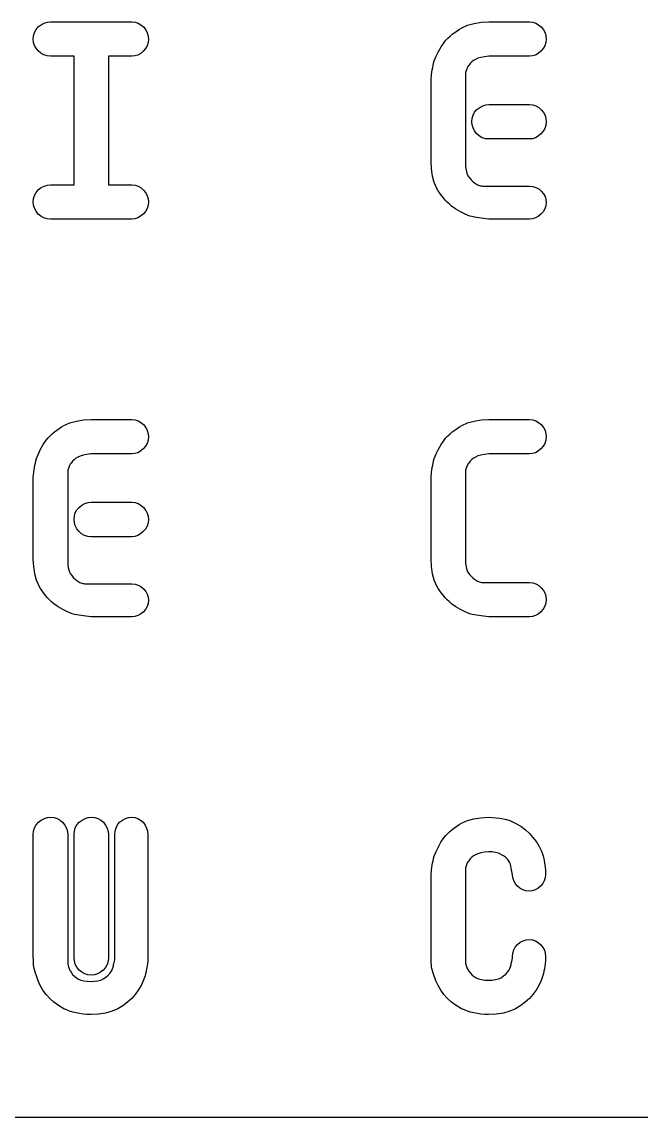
# Model space of a CAD drawing. Header units: metres. Extents: x 0 to 220, y 0 to 220.
# Drawn here: x 26.3 to 57.5, y 0 to 55.1 of the extents above; entities that cross this region are included whole.
import ezdxf

# ---------------------------------------------------------------- set-up
doc = ezdxf.new("R2010")
doc.units = ezdxf.units.M

msp = doc.modelspace()

# ---------------------------------------------------------------- linework, layer by layer
for p, q in [((27.6041, 55.0604), (27.7619, 55.0762)), ((27.7619, 55.0762), (31.8459, 55.0762)), ((31.8459, 55.0762), (32.0133, 55.0604)), ((49.4218, 55.058), (49.8039, 55.0762)), ((49.8039, 55.0762), (51.8459, 55.0762)), ((51.8459, 55.0762), (52.0133, 55.0604)), ((26.9165, 54.3807), (26.9634, 54.5422)), ((26.9634, 54.5422), (27.0415, 54.6897)), ((27.0415, 54.6897), (27.1509, 54.8232)), ((27.1509, 54.8232), (27.2986, 54.9339)), ((27.2986, 54.9339), (27.4496, 55.013)), ((27.4496, 55.013), (27.6041, 55.0604)), ((32.0133, 55.0604), (32.1686, 55.013)), ((32.1686, 55.013), (32.3118, 54.9339)), ((32.3118, 54.9339), (32.4429, 54.8232)), ((32.4429, 54.8232), (32.5522, 54.674)), ((32.5522, 54.674), (32.6304, 54.5212)), ((47.9699, 54.4572), (48.0883, 54.5482)), ((48.0883, 54.5482), (48.2066, 54.633)), ((48.2066, 54.633), (48.3248, 54.7117)), ((48.3248, 54.7117), (48.4429, 54.7842)), ((48.4429, 54.7842), (48.7413, 54.912)), ((48.7413, 54.912), (49.0676, 55.0032)), ((49.0676, 55.0032), (49.4218, 55.058)), ((52.0133, 55.0604), (52.1686, 55.013)), ((52.1686, 55.013), (52.3118, 54.9339)), ((52.3118, 54.9339), (52.4429, 54.8232)), ((52.4429, 54.8232), (52.5522, 54.674)), ((52.5522, 54.674), (52.6304, 54.5212)), ((26.9009, 54.2052), (26.9165, 54.3807)), ((26.9166, 54.0472), (26.9009, 54.2052)), ((26.9636, 53.8962), (26.9166, 54.0472)), ((32.6766, 54.0359), (32.6276, 53.8787)), ((32.6304, 54.5212), (32.6772, 54.365)), ((32.6929, 54.2052), (32.6766, 54.0359)), ((32.6772, 54.365), (32.6929, 54.2052)), ((47.4026, 53.8211), (47.5539, 54.0462)), ((47.5539, 54.0462), (47.6474, 54.1555)), ((47.6474, 54.1555), (47.7479, 54.2605)), ((47.7479, 54.2605), (47.8554, 54.3611)), ((47.8554, 54.3611), (47.9699, 54.4572)), ((52.6763, 54.0359), (52.6266, 53.8787)), ((52.6304, 54.5212), (52.6772, 54.365)), ((52.6929, 54.2052), (52.6763, 54.0359)), ((52.6772, 54.365), (52.6929, 54.2052)), ((27.0421, 53.7522), (26.9636, 53.8962)), ((27.1519, 53.6152), (27.0421, 53.7522)), ((27.2843, 53.4984), (27.1519, 53.6152)), ((27.4306, 53.415), (27.2843, 53.4984)), ((32.2984, 53.4906), (32.1579, 53.4115)), ((32.4319, 53.6012), (32.2984, 53.4906)), ((32.5461, 53.7339), (32.4319, 53.6012)), ((32.6276, 53.8787), (32.5461, 53.7339)), ((47.1526, 53.3551), (47.2689, 53.5907)), ((47.2689, 53.5907), (47.4026, 53.8211)), ((52.2924, 53.4906), (52.1499, 53.4115)), ((52.4279, 53.6012), (52.2924, 53.4906)), ((52.5438, 53.7339), (52.4279, 53.6012)), ((52.6266, 53.8787), (52.5438, 53.7339)), ((27.5908, 53.3649), (27.4306, 53.415)), ((27.7649, 53.3482), (27.5908, 53.3649)), ((28.9489, 53.3482), (27.7649, 53.3482)), ((28.9489, 46.8843), (28.9489, 53.3482)), ((31.8559, 53.3482), (30.6769, 53.3482)), ((30.6769, 53.3482), (30.6769, 46.8843)), ((32.0104, 53.3641), (31.8559, 53.3482)), ((32.1579, 53.4115), (32.0104, 53.3641)), ((46.9817, 52.7807), (47.0031, 52.892)), ((47.0031, 52.892), (47.0272, 53.0032)), ((47.0272, 53.0032), (47.0539, 53.1142)), ((47.0539, 53.1142), (47.1526, 53.3551)), ((48.7959, 52.8852), (48.7574, 52.8297)), ((48.8693, 52.978), (48.7959, 52.8852)), ((48.9506, 53.0602), (48.8693, 52.978)), ((49.0398, 53.132), (48.9506, 53.0602)), ((49.1369, 53.1932), (49.0398, 53.132)), ((49.254, 53.2453), (49.1369, 53.1932)), ((49.4031, 53.2885), (49.254, 53.2453)), ((49.5844, 53.3228), (49.4031, 53.2885)), ((49.7979, 53.3482), (49.5844, 53.3228)), ((51.8439, 53.3482), (49.7979, 53.3482)), ((52.0004, 53.3641), (51.8439, 53.3482)), ((52.1499, 53.4115), (52.0004, 53.3641)), ((46.9009, 52.1682), (46.9304, 52.4325)), ((46.9304, 52.4325), (46.9629, 52.6692)), ((46.9629, 52.6692), (46.9817, 52.7807)), ((48.6372, 52.5272), (48.6289, 52.4782)), ((48.6289, 52.4782), (48.6289, 47.9993)), ((48.6481, 52.5762), (48.6372, 52.5272)), ((48.6617, 52.6252), (48.6481, 52.5762)), ((48.6779, 52.6742), (48.6617, 52.6252)), ((48.6984, 52.7242), (48.6779, 52.6742)), ((48.7249, 52.776), (48.6984, 52.7242)), ((48.7574, 52.8297), (48.7249, 52.776)), ((46.9009, 48.0643), (46.9009, 52.1682)), ((49.1989, 50.6632), (49.3461, 50.7739)), ((49.3461, 50.7739), (49.4969, 50.853)), ((49.4969, 50.853), (49.6511, 50.9004)), ((49.6511, 50.9004), (49.8089, 50.9162)), ((49.8089, 50.9162), (51.8469, 50.9162)), ((51.8469, 50.9162), (52.0143, 50.8996)), ((52.0143, 50.8996), (52.1694, 50.8495)), ((52.1694, 50.8495), (52.3122, 50.7661)), ((52.3122, 50.7661), (52.4429, 50.6492)), ((48.9489, 50.0592), (48.9645, 50.2286)), ((48.9645, 50.2286), (49.0114, 50.3857)), ((49.0114, 50.3857), (49.0895, 50.5306)), ((49.0895, 50.5306), (49.1989, 50.6632)), ((52.4429, 50.6492), (52.5522, 50.5122)), ((52.5522, 50.5122), (52.6304, 50.3682)), ((52.6304, 50.3682), (52.6772, 50.2172)), ((52.6772, 50.2172), (52.6929, 50.0592)), ((48.9645, 49.8995), (48.9489, 50.0592)), ((49.0114, 49.7433), (48.9645, 49.8995)), ((49.0895, 49.5905), (49.0114, 49.7433)), ((49.1989, 49.4413), (49.0895, 49.5905)), ((52.5444, 49.5748), (52.4289, 49.4413)), ((52.6269, 49.7223), (52.5444, 49.5748)), ((52.6764, 49.8838), (52.6269, 49.7223)), ((52.6929, 50.0592), (52.6764, 49.8838)), ((49.3304, 49.3306), (49.1989, 49.4413)), ((49.4759, 49.2515), (49.3304, 49.3306)), ((49.6354, 49.2041), (49.4759, 49.2515)), ((49.8089, 49.1883), (49.6354, 49.2041)), ((51.8469, 49.1883), (49.8089, 49.1883)), ((52.0029, 49.2041), (51.8469, 49.1883)), ((52.1519, 49.2515), (52.0029, 49.2041)), ((52.2939, 49.3306), (52.1519, 49.2515)), ((52.4289, 49.4413), (52.2939, 49.3306)), ((46.9191, 47.6816), (46.9009, 48.0643)), ((48.6289, 47.9993), (48.6366, 47.8001)), ((46.9739, 47.3268), (46.9191, 47.6816)), ((48.6366, 47.8001), (48.6599, 47.6238)), ((48.6599, 47.6238), (48.6986, 47.4701)), ((48.6986, 47.4701), (48.7529, 47.3393)), ((27.2997, 46.7419), (27.4511, 46.821)), ((27.4511, 46.821), (27.6062, 46.8684)), ((27.6062, 46.8684), (27.7649, 46.8843)), ((27.7649, 46.8843), (28.9489, 46.8843)), ((30.6769, 46.8843), (31.8559, 46.8843)), ((31.8559, 46.8843), (32.0214, 46.8676)), ((32.0214, 46.8676), (32.1749, 46.8175)), ((32.1749, 46.8175), (32.3164, 46.7341)), ((47.0651, 46.9996), (46.9739, 47.3268)), ((47.1929, 46.7003), (47.0651, 46.9996)), ((48.7529, 47.3393), (48.8306, 47.2333)), ((48.8306, 47.2333), (48.9119, 47.1395)), ((48.9119, 47.1395), (48.9966, 47.0578)), ((48.9966, 47.0578), (49.0849, 46.9883)), ((49.0849, 46.9883), (49.1395, 46.9493)), ((49.1395, 46.9493), (49.1921, 46.9165)), ((49.1921, 46.9165), (49.243, 46.8898)), ((49.243, 46.8898), (49.2919, 46.8693)), ((49.2919, 46.8693), (49.3404, 46.8531)), ((49.3404, 46.8531), (49.3889, 46.8395)), ((49.3889, 46.8395), (49.4374, 46.8286)), ((49.4374, 46.8286), (49.4859, 46.8203)), ((49.4859, 46.8203), (51.8499, 46.8203)), ((51.8499, 46.8203), (52.0164, 46.8042)), ((26.9166, 46.1966), (26.9636, 46.3538)), ((26.9636, 46.3538), (27.0421, 46.4986)), ((27.0421, 46.4986), (27.1519, 46.6313)), ((27.1519, 46.6313), (27.2997, 46.7419)), ((32.3164, 46.7341), (32.4459, 46.6173)), ((32.4459, 46.6173), (32.5539, 46.4803)), ((32.5539, 46.4803), (32.6311, 46.3363)), ((32.6311, 46.3363), (32.6774, 46.1853)), ((47.2654, 46.5822), (47.1929, 46.7003)), ((47.3439, 46.464), (47.2654, 46.5822)), ((47.4284, 46.3457), (47.3439, 46.464)), ((47.5189, 46.2273), (47.4284, 46.3457)), ((52.0164, 46.8042), (52.1709, 46.756)), ((52.1709, 46.756), (52.3134, 46.6757)), ((52.3134, 46.6757), (52.4439, 46.5633)), ((52.4439, 46.5633), (52.5528, 46.4314)), ((52.5528, 46.4314), (52.6306, 46.2928)), ((52.6306, 46.2928), (52.6773, 46.1474)), ((26.9009, 46.0273), (26.9166, 46.1966)), ((26.9165, 45.8675), (26.9009, 46.0273)), ((26.9634, 45.7113), (26.9165, 45.8675)), ((32.6764, 45.8518), (32.6269, 45.6903)), ((32.6929, 46.0273), (32.6764, 45.8518)), ((32.6774, 46.1853), (32.6929, 46.0273)), ((47.615, 46.1127), (47.5189, 46.2273)), ((47.7154, 46.005), (47.615, 46.1127)), ((47.82, 45.9042), (47.7154, 46.005)), ((47.9289, 45.8103), (47.82, 45.9042)), ((48.1535, 45.659), (47.9289, 45.8103)), ((52.6764, 45.826), (52.6269, 45.6703)), ((52.6929, 45.9953), (52.6764, 45.826)), ((52.6773, 46.1474), (52.6929, 45.9953)), ((27.0415, 45.5585), (26.9634, 45.7113)), ((27.1509, 45.4093), (27.0415, 45.5585)), ((27.2828, 45.2986), (27.1509, 45.4093)), ((27.4286, 45.2195), (27.2828, 45.2986)), ((27.5883, 45.1721), (27.4286, 45.2195)), ((27.7619, 45.1562), (27.5883, 45.1721)), ((32.0019, 45.1721), (31.8459, 45.1562)), ((32.1511, 45.2195), (32.0019, 45.1721)), ((32.2934, 45.2986), (32.1511, 45.2195)), ((32.4289, 45.4093), (32.2934, 45.2986)), ((32.5444, 45.5428), (32.4289, 45.4093)), ((32.6269, 45.6903), (32.5444, 45.5428)), ((48.3834, 45.525), (48.1535, 45.659)), ((48.6185, 45.4084), (48.3834, 45.525)), ((48.8589, 45.3093), (48.6185, 45.4084)), ((48.9703, 45.2826), (48.8589, 45.3093)), ((49.0816, 45.2585), (48.9703, 45.2826)), ((49.1928, 45.2371), (49.0816, 45.2585)), ((49.3039, 45.2183), (49.1928, 45.2371)), ((49.5399, 45.1858), (49.3039, 45.2183)), ((49.8039, 45.1562), (49.5399, 45.1858)), ((52.0019, 45.1714), (51.8459, 45.1562)), ((52.1511, 45.217), (52.0019, 45.1714)), ((52.2934, 45.2929), (52.1511, 45.217)), ((52.4289, 45.3993), (52.2934, 45.2929)), ((52.5444, 45.528), (52.4289, 45.3993)), ((52.6269, 45.6703), (52.5444, 45.528)), ((31.8459, 45.1562), (27.7619, 45.1562)), ((51.8459, 45.1562), (49.8039, 45.1562)), ((28.2066, 34.633), (28.3248, 34.7117)), ((28.3248, 34.7117), (28.4429, 34.7842)), ((28.4429, 34.7842), (28.7413, 34.912)), ((28.7413, 34.912), (29.0676, 35.0032)), ((29.0676, 35.0032), (29.4218, 35.058)), ((29.4218, 35.058), (29.8039, 35.0762)), ((29.8039, 35.0762), (31.8459, 35.0762)), ((31.8459, 35.0762), (32.0133, 35.0604)), ((32.0133, 35.0604), (32.1686, 35.013)), ((32.1686, 35.013), (32.3118, 34.9339)), ((32.3118, 34.9339), (32.4429, 34.8232)), ((32.4429, 34.8232), (32.5522, 34.674)), ((48.2066, 34.633), (48.3248, 34.7117)), ((48.3248, 34.7117), (48.4429, 34.7842)), ((48.4429, 34.7842), (48.7413, 34.912)), ((48.7413, 34.912), (49.0676, 35.0032)), ((49.0676, 35.0032), (49.4218, 35.058)), ((49.4218, 35.058), (49.8039, 35.0762)), ((49.8039, 35.0762), (51.8459, 35.0762)), ((51.8459, 35.0762), (52.0133, 35.0604)), ((52.0133, 35.0604), (52.1686, 35.013)), ((52.1686, 35.013), (52.3118, 34.9339)), ((52.3118, 34.9339), (52.4429, 34.8232)), ((52.4429, 34.8232), (52.5522, 34.674)), ((27.5539, 34.0462), (27.6474, 34.1555)), ((27.6474, 34.1555), (27.7479, 34.2605)), ((27.7479, 34.2605), (27.8554, 34.3611)), ((27.8554, 34.3611), (27.9699, 34.4572)), ((27.9699, 34.4572), (28.0883, 34.5482)), ((28.0883, 34.5482), (28.2066, 34.633)), ((32.5522, 34.674), (32.6304, 34.5212)), ((32.6304, 34.5212), (32.6772, 34.365)), ((32.6929, 34.2052), (32.6763, 34.0359)), ((32.6772, 34.365), (32.6929, 34.2052)), ((47.5539, 34.0462), (47.6474, 34.1555)), ((47.6474, 34.1555), (47.7479, 34.2605)), ((47.7479, 34.2605), (47.8554, 34.3611)), ((47.8554, 34.3611), (47.9699, 34.4572)), ((47.9699, 34.4572), (48.0883, 34.5482)), ((48.0883, 34.5482), (48.2066, 34.633)), ((52.5522, 34.674), (52.6304, 34.5212)), ((52.6304, 34.5212), (52.6772, 34.365)), ((52.6929, 34.2052), (52.6763, 34.0359)), ((52.6772, 34.365), (52.6929, 34.2052)), ((27.2689, 33.5907), (27.4026, 33.8211)), ((27.4026, 33.8211), (27.5539, 34.0462)), ((32.4279, 33.6012), (32.2924, 33.4906)), ((32.5438, 33.7339), (32.4279, 33.6012)), ((32.6266, 33.8787), (32.5438, 33.7339)), ((32.6763, 34.0359), (32.6266, 33.8787)), ((47.2689, 33.5907), (47.4026, 33.8211)), ((47.4026, 33.8211), (47.5539, 34.0462)), ((52.4279, 33.6012), (52.2924, 33.4906)), ((52.5438, 33.7339), (52.4279, 33.6012)), ((52.6266, 33.8787), (52.5438, 33.7339)), ((52.6763, 34.0359), (52.6266, 33.8787)), ((27.0272, 33.0032), (27.0539, 33.1142)), ((27.0539, 33.1142), (27.1526, 33.3551)), ((27.1526, 33.3551), (27.2689, 33.5907)), ((28.9506, 33.0602), (28.8693, 32.978)), ((29.0398, 33.132), (28.9506, 33.0602)), ((29.1369, 33.1932), (29.0398, 33.132)), ((29.254, 33.2453), (29.1369, 33.1932)), ((29.4031, 33.2885), (29.254, 33.2453)), ((29.5844, 33.3228), (29.4031, 33.2885)), ((29.7979, 33.3482), (29.5844, 33.3228)), ((31.8439, 33.3482), (29.7979, 33.3482)), ((32.0004, 33.3641), (31.8439, 33.3482)), ((32.1499, 33.4115), (32.0004, 33.3641)), ((32.2924, 33.4906), (32.1499, 33.4115)), ((47.0272, 33.0032), (47.0539, 33.1142)), ((47.0539, 33.1142), (47.1526, 33.3551)), ((47.1526, 33.3551), (47.2689, 33.5907)), ((48.9506, 33.0632), (48.8693, 32.9815)), ((49.0398, 33.1345), (48.9506, 33.0632)), ((49.1369, 33.1952), (49.0398, 33.1345)), ((49.254, 33.2464), (49.1369, 33.1952)), ((49.4031, 33.289), (49.254, 33.2464)), ((49.5844, 33.3229), (49.4031, 33.289)), ((49.7979, 33.3482), (49.5844, 33.3229)), ((51.8439, 33.3482), (49.7979, 33.3482)), ((52.0004, 33.3641), (51.8439, 33.3482)), ((52.1499, 33.4115), (52.0004, 33.3641)), ((52.2924, 33.4906), (52.1499, 33.4115)), ((26.9304, 32.4325), (26.9629, 32.6692)), ((26.9629, 32.6692), (26.9817, 32.7807)), ((26.9817, 32.7807), (27.0031, 32.892)), ((27.0031, 32.892), (27.0272, 33.0032)), ((28.6372, 32.5272), (28.6289, 32.4782)), ((28.6481, 32.5762), (28.6372, 32.5272)), ((28.6617, 32.6252), (28.6481, 32.5762)), ((28.6779, 32.6742), (28.6617, 32.6252)), ((28.6984, 32.7242), (28.6779, 32.6742)), ((28.7249, 32.776), (28.6984, 32.7242)), ((28.7574, 32.8297), (28.7249, 32.776)), ((28.7959, 32.8852), (28.7574, 32.8297)), ((28.8693, 32.978), (28.7959, 32.8852)), ((46.9304, 32.4325), (46.9629, 32.6692)), ((46.9629, 32.6692), (46.9817, 32.7807)), ((46.9817, 32.7807), (47.0031, 32.892)), ((47.0031, 32.892), (47.0272, 33.0032)), ((48.6372, 32.5347), (48.6289, 32.4862)), ((48.6481, 32.5832), (48.6372, 32.5347)), ((48.6617, 32.6317), (48.6481, 32.5832)), ((48.6779, 32.6802), (48.6617, 32.6317)), ((48.6984, 32.7301), (48.6779, 32.6802)), ((48.7249, 32.7815), (48.6984, 32.7301)), ((48.7574, 32.8345), (48.7249, 32.7815)), ((48.7959, 32.8892), (48.7574, 32.8345)), ((48.8693, 32.9815), (48.7959, 32.8892)), ((26.9009, 32.1682), (26.9304, 32.4325)), ((26.9009, 28.0643), (26.9009, 32.1682)), ((28.6289, 32.4782), (28.6289, 27.9993)), ((46.9009, 32.1682), (46.9304, 32.4325)), ((46.9009, 28.0643), (46.9009, 32.1682)), ((48.6289, 32.4862), (48.6289, 28.0523)), ((29.3461, 30.7739), (29.4969, 30.853)), ((29.4969, 30.853), (29.6511, 30.9004)), ((29.6511, 30.9004), (29.8089, 30.9162)), ((29.8089, 30.9162), (31.8469, 30.9162)), ((31.8469, 30.9162), (32.0143, 30.8996)), ((32.0143, 30.8996), (32.1694, 30.8495)), ((32.1694, 30.8495), (32.3122, 30.7661)), ((28.9645, 30.2286), (29.0114, 30.3857)), ((29.0114, 30.3857), (29.0895, 30.5306)), ((29.0895, 30.5306), (29.1989, 30.6632)), ((29.1989, 30.6632), (29.3461, 30.7739)), ((32.3122, 30.7661), (32.4429, 30.6492)), ((32.4429, 30.6492), (32.5522, 30.5122)), ((32.5522, 30.5122), (32.6304, 30.3682)), ((32.6304, 30.3682), (32.6772, 30.2172)), ((28.9489, 30.0592), (28.9645, 30.2286)), ((28.9645, 29.8995), (28.9489, 30.0592)), ((29.0114, 29.7433), (28.9645, 29.8995)), ((29.0895, 29.5905), (29.0114, 29.7433)), ((32.6764, 29.8838), (32.6269, 29.7223)), ((32.6929, 30.0592), (32.6764, 29.8838)), ((32.6772, 30.2172), (32.6929, 30.0592)), ((29.1989, 29.4413), (29.0895, 29.5905)), ((29.3304, 29.3306), (29.1989, 29.4413)), ((29.4759, 29.2515), (29.3304, 29.3306)), ((29.6354, 29.2041), (29.4759, 29.2515)), ((29.8089, 29.1883), (29.6354, 29.2041)), ((32.0029, 29.2041), (31.8469, 29.1883)), ((32.1519, 29.2515), (32.0029, 29.2041)), ((32.2939, 29.3306), (32.1519, 29.2515)), ((32.4289, 29.4413), (32.2939, 29.3306)), ((32.5444, 29.5748), (32.4289, 29.4413)), ((32.6269, 29.7223), (32.5444, 29.5748)), ((31.8469, 29.1883), (29.8089, 29.1883)), ((26.9191, 27.6816), (26.9009, 28.0643)), ((26.9739, 27.3268), (26.9191, 27.6816)), ((28.6289, 27.9993), (28.6366, 27.8001)), ((28.6366, 27.8001), (28.6599, 27.6238)), ((28.6599, 27.6238), (28.6986, 27.4701)), ((46.9191, 27.6816), (46.9009, 28.0643)), ((46.9739, 27.3268), (46.9191, 27.6816)), ((48.6289, 28.0523), (48.6366, 27.855)), ((48.6366, 27.855), (48.6599, 27.6803)), ((48.6599, 27.6803), (48.6986, 27.528)), ((27.0651, 26.9996), (26.9739, 27.3268)), ((27.1929, 26.7003), (27.0651, 26.9996)), ((28.6986, 27.4701), (28.7529, 27.3393)), ((28.7529, 27.3393), (28.8306, 27.2333)), ((28.8306, 27.2333), (28.9119, 27.1395)), ((28.9119, 27.1395), (28.9966, 27.0578)), ((28.9966, 27.0578), (29.0849, 26.9883)), ((29.0849, 26.9883), (29.1395, 26.9493)), ((47.0651, 26.9996), (46.9739, 27.3268)), ((47.1929, 26.7003), (47.0651, 26.9996)), ((48.6986, 27.528), (48.7529, 27.3983)), ((48.7529, 27.3983), (48.8306, 27.2933)), ((48.8306, 27.2933), (48.9119, 27.2005)), ((48.9119, 27.2005), (48.9966, 27.1198)), ((48.9966, 27.1198), (49.0849, 27.0513)), ((49.0849, 27.0513), (49.1395, 27.0123)), ((49.1395, 27.0123), (49.1921, 26.9795)), ((27.2654, 26.5822), (27.1929, 26.7003)), ((27.3439, 26.464), (27.2654, 26.5822)), ((27.4284, 26.3457), (27.3439, 26.464)), ((29.1395, 26.9493), (29.1921, 26.9165)), ((29.1921, 26.9165), (29.243, 26.8898)), ((29.243, 26.8898), (29.2919, 26.8693)), ((29.2919, 26.8693), (29.3404, 26.8531)), ((29.3404, 26.8531), (29.3889, 26.8395)), ((29.3889, 26.8395), (29.4374, 26.8286)), ((29.4374, 26.8286), (29.4859, 26.8203)), ((29.4859, 26.8203), (31.8499, 26.8203)), ((31.8499, 26.8203), (32.0164, 26.8042)), ((32.0164, 26.8042), (32.1709, 26.756)), ((32.1709, 26.756), (32.3134, 26.6757)), ((32.3134, 26.6757), (32.4439, 26.5633)), ((32.4439, 26.5633), (32.5528, 26.4314)), ((47.2654, 26.5822), (47.1929, 26.7003)), ((47.3439, 26.464), (47.2654, 26.5822)), ((47.4284, 26.3457), (47.3439, 26.464)), ((49.1921, 26.9795), (49.243, 26.9528)), ((49.243, 26.9528), (49.2919, 26.9323)), ((49.2919, 26.9323), (49.3404, 26.9165)), ((49.3404, 26.9165), (49.3889, 26.9033)), ((49.3889, 26.9033), (49.4374, 26.8925)), ((49.4374, 26.8925), (49.4859, 26.8843)), ((49.4859, 26.8843), (51.8499, 26.8843)), ((51.8499, 26.8843), (52.0164, 26.8676)), ((52.0164, 26.8676), (52.1709, 26.8175)), ((52.1709, 26.8175), (52.3134, 26.7341)), ((52.3134, 26.7341), (52.4439, 26.6173)), ((52.4439, 26.6173), (52.5528, 26.4803)), ((52.5528, 26.4803), (52.6306, 26.3363)), ((27.5189, 26.2273), (27.4284, 26.3457)), ((27.615, 26.1127), (27.5189, 26.2273)), ((27.7154, 26.005), (27.615, 26.1127)), ((27.82, 25.9042), (27.7154, 26.005)), ((27.9289, 25.8103), (27.82, 25.9042)), ((32.5528, 26.4314), (32.6306, 26.2928)), ((32.6306, 26.2928), (32.6773, 26.1474)), ((32.6929, 25.9953), (32.6764, 25.826)), ((32.6773, 26.1474), (32.6929, 25.9953)), ((47.5189, 26.2273), (47.4284, 26.3457)), ((47.615, 26.1127), (47.5189, 26.2273)), ((47.7154, 26.005), (47.615, 26.1127)), ((47.82, 25.9042), (47.7154, 26.005)), ((47.9289, 25.8103), (47.82, 25.9042)), ((52.6306, 26.3363), (52.6773, 26.1853)), ((52.6929, 26.0273), (52.6764, 25.8518)), ((52.6773, 26.1853), (52.6929, 26.0273)), ((28.1535, 25.659), (27.9289, 25.8103)), ((28.3834, 25.525), (28.1535, 25.659)), ((28.6185, 25.4084), (28.3834, 25.525)), ((28.8589, 25.3093), (28.6185, 25.4084)), ((32.4289, 25.3993), (32.2934, 25.2929)), ((32.5444, 25.528), (32.4289, 25.3993)), ((32.6269, 25.6703), (32.5444, 25.528)), ((32.6764, 25.826), (32.6269, 25.6703)), ((48.1535, 25.659), (47.9289, 25.8103)), ((48.3834, 25.525), (48.1535, 25.659)), ((48.6185, 25.4084), (48.3834, 25.525)), ((48.8589, 25.3093), (48.6185, 25.4084)), ((52.4289, 25.4093), (52.2934, 25.2986)), ((52.5444, 25.5428), (52.4289, 25.4093)), ((52.6269, 25.6903), (52.5444, 25.5428)), ((52.6764, 25.8518), (52.6269, 25.6903)), ((28.9703, 25.2826), (28.8589, 25.3093)), ((29.0816, 25.2585), (28.9703, 25.2826)), ((29.1928, 25.2371), (29.0816, 25.2585)), ((29.3039, 25.2183), (29.1928, 25.2371)), ((29.5399, 25.1858), (29.3039, 25.2183)), ((29.8039, 25.1562), (29.5399, 25.1858)), ((31.8459, 25.1562), (29.8039, 25.1562)), ((32.0019, 25.1714), (31.8459, 25.1562)), ((32.1511, 25.217), (32.0019, 25.1714)), ((32.2934, 25.2929), (32.1511, 25.217)), ((48.9703, 25.2826), (48.8589, 25.3093)), ((49.0816, 25.2585), (48.9703, 25.2826)), ((49.1928, 25.2371), (49.0816, 25.2585)), ((49.3039, 25.2183), (49.1928, 25.2371)), ((49.5399, 25.1858), (49.3039, 25.2183)), ((49.8039, 25.1562), (49.5399, 25.1858)), ((51.8459, 25.1562), (49.8039, 25.1562)), ((52.0019, 25.1721), (51.8459, 25.1562)), ((52.1511, 25.2195), (52.0019, 25.1721)), ((52.2934, 25.2986), (52.1511, 25.2195)), ((27.1539, 14.8262), (27.3031, 14.9356)), ((27.3031, 14.9356), (27.4559, 15.0137)), ((27.4559, 15.0137), (27.6121, 15.0606)), ((27.6121, 15.0606), (27.7719, 15.0762)), ((27.7719, 15.0762), (27.9413, 15.0605)), ((27.9413, 15.0605), (28.0984, 15.0132)), ((28.0984, 15.0132), (28.2433, 14.9345)), ((28.2433, 14.9345), (28.3759, 14.8242)), ((29.2019, 14.8242), (29.3511, 14.9345)), ((29.3511, 14.9345), (29.5039, 15.0132)), ((29.5039, 15.0132), (29.6601, 15.0605)), ((29.6601, 15.0605), (29.8199, 15.0762)), ((29.8199, 15.0762), (29.9893, 15.0605)), ((29.9893, 15.0605), (30.1464, 15.0132)), ((30.1464, 15.0132), (30.2912, 14.9345)), ((30.2912, 14.9345), (30.4239, 14.8242)), ((31.2409, 14.8242), (31.3846, 14.9345)), ((31.3846, 14.9345), (31.5316, 15.0132)), ((31.5316, 15.0132), (31.6821, 15.0605)), ((31.6821, 15.0605), (31.8359, 15.0762)), ((31.8359, 15.0762), (31.9989, 15.0606)), ((31.9989, 15.0606), (32.1501, 15.0137)), ((32.1501, 15.0137), (32.2894, 14.9356)), ((32.2894, 14.9356), (32.4169, 14.8262)), ((48.4339, 14.7842), (48.7311, 14.912)), ((48.7311, 14.912), (49.0559, 15.0032)), ((49.0559, 15.0032), (49.4081, 15.058)), ((49.4081, 15.058), (49.7879, 15.0762)), ((49.7879, 15.0762), (49.9845, 15.0715)), ((49.9845, 15.0715), (50.1741, 15.0572)), ((50.1741, 15.0572), (50.3569, 15.0335)), ((50.3569, 15.0335), (50.5329, 15.0002)), ((50.5329, 15.0002), (50.6998, 14.9588)), ((50.6998, 14.9588), (50.8546, 14.9095)), ((50.8546, 14.9095), (50.9973, 14.8523)), ((26.9009, 14.2132), (26.9167, 14.3873)), ((26.9167, 14.3873), (26.9641, 14.5475)), ((26.9641, 14.5475), (27.0432, 14.6938)), ((27.0432, 14.6938), (27.1539, 14.8262)), ((28.3759, 14.8242), (28.4866, 14.6755)), ((28.4866, 14.6755), (28.5656, 14.5232)), ((28.5656, 14.5232), (28.6131, 14.3675)), ((28.6131, 14.3675), (28.6289, 14.2082)), ((28.9489, 14.2072), (28.9647, 14.3823)), ((28.9647, 14.3823), (29.0121, 14.5435)), ((29.0121, 14.5435), (29.0912, 14.6908)), ((29.0912, 14.6908), (29.2019, 14.8242)), ((30.4239, 14.8242), (30.5346, 14.675)), ((30.5346, 14.675), (30.6136, 14.5225)), ((30.6136, 14.5225), (30.6611, 14.3666)), ((30.6611, 14.3666), (30.6769, 14.2072)), ((30.9969, 14.2082), (31.0121, 14.3832)), ((31.0121, 14.3832), (31.0579, 14.5442)), ((31.0579, 14.5442), (31.1341, 14.6912)), ((31.1341, 14.6912), (31.2409, 14.8242)), ((32.4169, 14.8262), (32.5236, 14.6781)), ((32.5236, 14.6781), (32.5999, 14.5265)), ((32.5999, 14.5265), (32.6456, 14.3716)), ((32.6456, 14.3716), (32.6609, 14.2132)), ((47.7434, 14.2605), (47.8503, 14.3611)), ((47.8503, 14.3611), (47.9639, 14.4572)), ((47.9639, 14.4572), (48.0814, 14.5482)), ((48.0814, 14.5482), (48.1989, 14.633)), ((48.1989, 14.633), (48.3164, 14.7117)), ((48.3164, 14.7117), (48.4339, 14.7842)), ((50.9973, 14.8523), (51.1279, 14.7872)), ((51.1279, 14.7872), (51.4068, 14.6285)), ((51.4068, 14.6285), (51.6494, 14.4542)), ((51.6494, 14.4542), (51.8557, 14.2645)), ((26.9009, 8.06425), (26.9009, 14.2132)), ((28.6289, 14.2082), (28.6289, 7.68826)), ((28.9489, 8.00926), (28.9489, 14.2072)), ((30.6769, 14.2072), (30.6769, 8.00926)), ((30.9969, 8.02325), (30.9969, 14.2082)), ((32.6609, 14.2132), (32.6609, 8.06425)), ((47.2671, 13.5907), (47.3999, 13.8211)), ((47.3999, 13.8211), (47.5499, 14.0462)), ((47.5499, 14.0462), (47.6433, 14.1555)), ((47.6433, 14.1555), (47.7434, 14.2605)), ((51.8557, 14.2645), (52.0259, 14.0592)), ((52.0259, 14.0592), (52.1973, 13.8371)), ((52.1973, 13.8371), (52.3384, 13.6105)), ((47.0529, 13.1142), (47.1514, 13.3551)), ((47.1514, 13.3551), (47.2671, 13.5907)), ((49.2519, 13.2464), (49.1349, 13.1952)), ((49.4009, 13.289), (49.2519, 13.2464)), ((49.5819, 13.3229), (49.4009, 13.289)), ((49.7949, 13.3482), (49.5819, 13.3229)), ((49.9798, 13.339), (49.7949, 13.3482)), ((50.1454, 13.3112), (49.9798, 13.339)), ((50.2917, 13.265), (50.1454, 13.3112)), ((50.5417, 13.1359), (50.2917, 13.265)), ((52.3384, 13.6105), (52.4492, 13.3796)), ((52.4492, 13.3796), (52.5299, 13.1442)), ((46.9304, 12.4325), (46.9629, 12.6692)), ((46.9629, 12.6692), (46.9816, 12.7807)), ((46.9816, 12.7807), (47.0029, 12.892)), ((47.0029, 12.892), (47.0266, 13.0032)), ((47.0266, 13.0032), (47.0529, 13.1142)), ((48.6769, 12.6832), (48.6611, 12.6352)), ((48.6974, 12.7326), (48.6769, 12.6832)), ((48.7241, 12.7837), (48.6974, 12.7326)), ((48.7569, 12.8366), (48.7241, 12.7837)), ((48.7959, 12.8912), (48.7569, 12.8366)), ((48.8688, 12.983), (48.7959, 12.8912)), ((48.9496, 13.0642), (48.8688, 12.983)), ((49.0383, 13.135), (48.9496, 13.0642)), ((49.1349, 13.1952), (49.0383, 13.135)), ((50.6464, 13.0647), (50.5417, 13.1359)), ((50.7327, 12.9869), (50.6464, 13.0647)), ((50.8009, 12.9022), (50.7327, 12.9869)), ((50.8534, 12.8122), (50.8009, 12.9022)), ((50.8929, 12.717), (50.8534, 12.8122)), ((50.9194, 12.6167), (50.8929, 12.717)), ((52.5299, 13.1442), (52.5872, 12.9077)), ((52.5872, 12.9077), (52.6281, 12.672)), ((52.6281, 12.672), (52.6527, 12.4372)), ((46.9009, 12.1682), (46.9304, 12.4325)), ((46.9009, 8.06425), (46.9009, 12.1682)), ((48.6371, 12.5387), (48.6289, 12.4902)), ((48.6289, 12.4902), (48.6289, 7.74226)), ((48.6479, 12.587), (48.6371, 12.5387)), ((48.6611, 12.6352), (48.6479, 12.587)), ((50.9329, 12.5112), (50.9194, 12.6167)), ((50.9969, 12.1872), (50.9329, 12.5112)), ((51.0121, 12.0356), (50.9969, 12.1872)), ((52.6609, 12.2032), (52.6448, 12.0372)), ((52.6527, 12.4372), (52.6609, 12.2032)), ((51.0576, 11.8905), (51.0121, 12.0356)), ((51.1336, 11.7521), (51.0576, 11.8905)), ((51.2399, 11.6202), (51.1336, 11.7521)), ((51.3686, 11.5082), (51.2399, 11.6202)), ((52.4039, 11.6112), (52.272, 11.5032)), ((52.5163, 11.7412), (52.4039, 11.6112)), ((52.5966, 11.8832), (52.5163, 11.7412)), ((52.6448, 12.0372), (52.5966, 11.8832)), ((51.5109, 11.4282), (51.3686, 11.5082)), ((51.6666, 11.3802), (51.5109, 11.4282)), ((51.8359, 11.3642), (51.6666, 11.3802)), ((51.988, 11.3797), (51.8359, 11.3642)), ((52.1334, 11.426), (51.988, 11.3797)), ((52.272, 11.5032), (52.1334, 11.426)), ((51.3846, 8.79108), (51.5316, 8.86951)), ((51.5316, 8.86951), (51.6821, 8.91656)), ((51.6821, 8.91656), (51.8359, 8.93225)), ((51.8359, 8.93225), (51.9989, 8.91563)), ((51.9989, 8.91563), (52.1501, 8.86575)), ((52.1501, 8.86575), (52.2894, 8.78264)), ((51.0121, 8.2502), (51.0579, 8.40601)), ((51.0579, 8.40601), (51.1341, 8.5497)), ((51.1341, 8.5497), (51.2409, 8.68126)), ((51.2409, 8.68126), (51.3846, 8.79108)), ((52.2894, 8.78264), (52.4169, 8.66626)), ((52.4169, 8.66626), (52.5236, 8.5302)), ((52.5236, 8.5302), (52.5999, 8.38701)), ((52.5999, 8.38701), (52.6456, 8.23669)), ((26.9026, 7.90201), (26.9009, 8.06425)), ((26.9076, 7.76326), (26.9026, 7.90201)), ((26.9161, 7.64801), (26.9076, 7.76326)), ((28.9647, 7.84995), (28.9489, 8.00926)), ((29.0121, 7.694), (28.9647, 7.84995)), ((30.6602, 7.8342), (30.6101, 7.673)), ((30.6769, 8.00926), (30.6602, 7.8342)), ((30.9329, 7.68826), (30.9609, 7.76169)), ((30.9609, 7.76169), (30.9809, 7.84201)), ((30.9809, 7.84201), (30.9929, 7.9292)), ((30.9929, 7.9292), (30.9969, 8.02325)), ((32.6373, 7.71588), (32.6189, 7.58426)), ((32.6504, 7.83975), (32.6373, 7.71588)), ((32.6582, 7.95589), (32.6504, 7.83975)), ((32.6609, 8.06425), (32.6582, 7.95589)), ((46.9026, 7.90201), (46.9009, 8.06425)), ((46.9076, 7.76326), (46.9026, 7.90201)), ((46.9161, 7.64801), (46.9076, 7.76326)), ((48.6289, 7.74226), (48.6652, 7.61858)), ((50.9255, 7.65732), (50.9329, 7.74826)), ((50.9329, 7.74826), (50.9609, 7.82126)), ((50.9609, 7.82126), (50.9809, 7.90126)), ((50.9809, 7.90126), (50.9929, 7.98825)), ((50.9929, 7.98825), (50.9969, 8.08226)), ((50.9969, 8.08226), (51.0121, 8.2502)), ((52.6373, 7.72882), (52.6189, 7.59625)), ((52.6504, 7.8535), (52.6373, 7.72882)), ((52.6456, 8.23669), (52.6609, 8.07925)), ((52.6582, 7.97032), (52.6504, 7.8535)), ((52.6609, 8.07925), (52.6582, 7.97032)), ((26.9279, 7.55626), (26.9161, 7.64801)), ((26.9462, 7.468), (26.9279, 7.55626)), ((26.9731, 7.36325), (26.9462, 7.468)), ((27.0087, 7.242), (26.9731, 7.36325)), ((27.0529, 7.10426), (27.0087, 7.242)), ((28.6289, 7.68826), (28.6652, 7.56313)), ((28.6652, 7.56313), (28.7051, 7.45375)), ((28.7051, 7.45375), (28.7487, 7.36014)), ((28.7487, 7.36014), (28.7959, 7.28226)), ((28.7959, 7.28226), (28.8763, 7.17682)), ((28.8763, 7.17682), (28.9654, 7.0845)), ((29.0912, 7.54144), (29.0121, 7.694)), ((29.2019, 7.39226), (29.0912, 7.54144)), ((29.3354, 7.28201), (29.2019, 7.39226)), ((29.4829, 7.20326), (29.3354, 7.28201)), ((29.6444, 7.15601), (29.4829, 7.20326)), ((30.1289, 7.20326), (29.9779, 7.15601)), ((30.2729, 7.28201), (30.1289, 7.20326)), ((30.4099, 7.39226), (30.2729, 7.28201)), ((30.5267, 7.5257), (30.4099, 7.39226)), ((30.6101, 7.673), (30.5267, 7.5257)), ((30.6569, 7.13), (30.7459, 7.22319)), ((30.7459, 7.22319), (30.8149, 7.31726)), ((30.8149, 7.31726), (30.8665, 7.41132)), ((30.8665, 7.41132), (30.9034, 7.5045)), ((30.9034, 7.5045), (30.9255, 7.59682)), ((30.9255, 7.59682), (30.9329, 7.68826)), ((32.5495, 7.21263), (32.5229, 7.10426)), ((32.5744, 7.32875), (32.5495, 7.21263)), ((32.5975, 7.45264), (32.5744, 7.32875)), ((32.6189, 7.58426), (32.5975, 7.45264)), ((46.9279, 7.55626), (46.9161, 7.64801)), ((46.9462, 7.468), (46.9279, 7.55626)), ((46.9731, 7.36325), (46.9462, 7.468)), ((47.0087, 7.242), (46.9731, 7.36325)), ((47.0529, 7.10426), (47.0087, 7.242)), ((48.6652, 7.61858), (48.7051, 7.51051)), ((48.7051, 7.51051), (48.7487, 7.41808)), ((48.7487, 7.41808), (48.7959, 7.34126)), ((48.7959, 7.34126), (48.8763, 7.23676)), ((48.8763, 7.23676), (48.9654, 7.14526)), ((50.5479, 7.10063), (50.6569, 7.19276)), ((50.6569, 7.19276), (50.7459, 7.28563)), ((50.7459, 7.28563), (50.8149, 7.37926)), ((50.8149, 7.37926), (50.8665, 7.47282)), ((50.8665, 7.47282), (50.9034, 7.56551)), ((50.9034, 7.56551), (50.9255, 7.65732)), ((52.5495, 7.22313), (52.5229, 7.11426)), ((52.5744, 7.33975), (52.5495, 7.22313)), ((52.5975, 7.46413), (52.5744, 7.33975)), ((52.6189, 7.59625), (52.5975, 7.46413)), ((27.1405, 6.85281), (27.0529, 7.10426)), ((27.2514, 6.61351), (27.1405, 6.85281)), ((27.3855, 6.38632), (27.2514, 6.61351)), ((28.9654, 7.0845), (29.0633, 7.00533)), ((29.0633, 7.00533), (29.1699, 6.93925)), ((29.1699, 6.93925), (29.2922, 6.88719)), ((29.2922, 6.88719), (29.4371, 6.85001)), ((29.4371, 6.85001), (29.6047, 6.8277)), ((29.6047, 6.8277), (29.7949, 6.82025)), ((29.8199, 7.14026), (29.6444, 7.15601)), ((29.7949, 6.82025), (29.9798, 6.82812)), ((29.9779, 7.15601), (29.8199, 7.14026)), ((29.9798, 6.82812), (30.1454, 6.85176)), ((30.1454, 6.85176), (30.2917, 6.89113)), ((30.2917, 6.89113), (30.4189, 6.94626)), ((30.4189, 6.94626), (30.5479, 7.03769)), ((30.5479, 7.03769), (30.6569, 7.13)), ((32.3154, 6.61176), (32.1805, 6.38239)), ((32.4295, 6.85239), (32.3154, 6.61176)), ((32.5229, 7.10426), (32.4295, 6.85239)), ((47.1405, 6.85281), (47.0529, 7.10426)), ((47.2514, 6.61351), (47.1405, 6.85281)), ((47.3855, 6.38632), (47.2514, 6.61351)), ((48.9654, 7.14526), (49.0633, 7.06676)), ((49.0633, 7.06676), (49.1699, 7.00125)), ((49.1699, 7.00125), (49.2922, 6.95007)), ((49.2922, 6.95007), (49.4371, 6.91351)), ((49.4371, 6.91351), (49.6047, 6.89157)), ((49.6047, 6.89157), (49.7949, 6.88426)), ((49.7949, 6.88426), (49.9798, 6.89207)), ((49.9798, 6.89207), (50.1454, 6.91551)), ((50.1454, 6.91551), (50.2917, 6.95457)), ((50.2917, 6.95457), (50.4189, 7.00926)), ((50.4189, 7.00926), (50.5479, 7.10063)), ((52.3154, 6.619), (52.1805, 6.38844)), ((52.4295, 6.86095), (52.3154, 6.619)), ((52.5229, 7.11426), (52.4295, 6.86095)), ((27.5429, 6.17126), (27.3855, 6.38632)), ((27.7257, 5.9697), (27.5429, 6.17126)), ((32.0249, 6.16426), (31.8459, 5.96051)), ((32.1805, 6.38239), (32.0249, 6.16426)), ((47.5429, 6.17126), (47.3855, 6.38632)), ((47.7257, 5.9697), (47.5429, 6.17126)), ((52.0249, 6.16925), (51.8459, 5.96451)), ((52.1805, 6.38844), (52.0249, 6.16925)), ((27.9351, 5.78201), (27.7257, 5.9697)), ((28.1712, 5.6082), (27.9351, 5.78201)), ((28.4339, 5.44826), (28.1712, 5.6082)), ((31.4074, 5.60251), (31.1479, 5.44826)), ((31.6401, 5.77325), (31.4074, 5.60251)), ((31.8459, 5.96051), (31.6401, 5.77325)), ((47.9351, 5.78201), (47.7257, 5.9697)), ((48.1712, 5.6082), (47.9351, 5.78201)), ((48.4339, 5.44826), (48.1712, 5.6082)), ((51.4074, 5.60451), (51.1479, 5.44926)), ((51.6401, 5.77626), (51.4074, 5.60451)), ((51.8459, 5.96451), (51.6401, 5.77626)), ((28.5762, 5.38832), (28.4339, 5.44826)), ((28.7271, 5.33351), (28.5762, 5.38832)), ((28.8867, 5.28381), (28.7271, 5.33351)), ((29.0549, 5.23926), (28.8867, 5.28381)), ((29.2305, 5.20294), (29.0549, 5.23926)), ((29.4111, 5.177), (29.2305, 5.20294)), ((29.597, 5.16144), (29.4111, 5.177)), ((29.7879, 5.15625), (29.597, 5.16144)), ((30.1785, 5.17451), (29.7879, 5.15625)), ((30.5354, 5.22926), (30.1785, 5.17451)), ((30.8585, 5.32051), (30.5354, 5.22926)), ((31.1479, 5.44826), (30.8585, 5.32051)), ((48.5762, 5.38832), (48.4339, 5.44826)), ((48.7271, 5.33351), (48.5762, 5.38832)), ((48.8867, 5.28381), (48.7271, 5.33351)), ((49.0549, 5.23926), (48.8867, 5.28381)), ((49.2305, 5.20294), (49.0549, 5.23926)), ((49.4111, 5.177), (49.2305, 5.20294)), ((49.597, 5.16144), (49.4111, 5.177)), ((49.7879, 5.15625), (49.597, 5.16144)), ((50.1785, 5.17458), (49.7879, 5.15625)), ((50.5354, 5.22951), (50.1785, 5.17458)), ((50.8585, 5.32108), (50.5354, 5.22951)), ((51.1479, 5.44926), (50.8585, 5.32108)), ((0, 0), (220, 0))]:
    msp.add_line(p, q)

doc.saveas('drawing.dxf')
